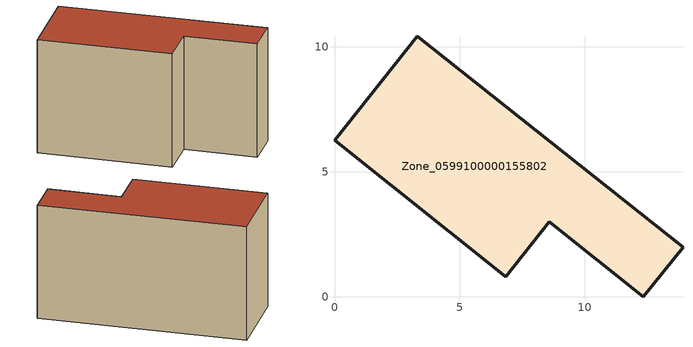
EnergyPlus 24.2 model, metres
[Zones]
Zone_0599100000155802
 floor ground (C_G): 0,6.26 3.31,10.41 13.94,1.98 12.35,0 8.6,2.99 6.84,0.8 z0.44
 wall outside (C_F): 3.31,10.41 0,6.26 6.84,0.8 8.6,2.99 12.35,0 13.94,1.98 3.31,10.41 z0.44:8.23
 roof outside (C_R): 13.94,1.98 3.31,10.41 0,6.26 6.84,0.8 8.6,2.99 12.35,0 z8.23
[BUILDING]
Pand.0599100000155802: North Axis=0; Terrain=City; Loads Convergence Tolerance Value=0.04; Temperature Convergence Tolerance Value=0.4; Solar Distribution=FullExterior; Maximum Number of Warmup Days=25; Minimum Number of Warmup Days=1
[Site:Location]
Rotterdam.The.Hague.AP_ZH_NLD Design_Conditions: Latitude=51.96; Longitude=4.45; Time Zone=1; Elevation=-4.5
[SITE:GROUNDTEMPERATURE:BUILDINGSURFACE]
18, 18, 18, 18, 18, 18, 18, 18, 18, 18, 18, 18
[MATERIAL] Thermal Absorptance=0.9; Solar Absorptance=0.7; Visible Absorptance=0.7
Name | Roughness | Thickness | Conductivity | Density | Specific Heat
G.TC.1975-1991 | MediumSmooth | 0.15 | 0.288461 | 540 | 1210
F.TC.1975-1991 | Rough | 0.3 | 0.230769 | 1920 | 840
R.TC.1975-1991 | MediumRough | 0.2 | 0.153846 | 1500 | 1000
[CONSTRUCTION]
C_G: G.TC.1975-1991
C_F: F.TC.1975-1991
C_R: R.TC.1975-1991
[ZONE]
Zone_0599100000155802: Type=1; Multiplier=1; Ceiling Height=Autocalculate; Volume=Autocalculate; Floor Area=autocalculate; Part of Total Floor Area=Yes
[ZONEINFILTRATION:DESIGNFLOWRATE]
Infil_Zone_0599100000155802: Zone or ZoneList or Space or SpaceList=Zone_0599100000155802; Schedule=AlwaysOn; Design Flow Rate Calculation Method=Flow/Area; Flow Rate per Floor Area=0.003; Constant Term Coefficient=1; Temperature Term Coefficient=0; Velocity Term Coefficient=0; Velocity Squared Term Coefficient=0
[HVACTEMPLATE:ZONE:IDEALLOADSAIRSYSTEM]
Zone_0599100000155802: Maximum Heating Supply Air Temperature=50; Minimum Cooling Supply Air Temperature=13; Maximum Heating Supply Air Humidity Ratio=0.0156; Minimum Cooling Supply Air Humidity Ratio=0.0077; Heating Limit=NoLimit; Cooling Limit=NoLimit; Dehumidification Control Type=ConstantSensibleHeatRatio; Cooling Sensible Heat Ratio=0.7; Dehumidification Setpoint=60; Humidification Control Type=None; Humidification Setpoint=30; Outdoor Air Method=None; Outdoor Air Flow Rate per Person=0.00944; Outdoor Air Flow Rate per Zone Floor Area=0; Outdoor Air Flow Rate per Zone=0; Demand Controlled Ventilation Type=None; Outdoor Air Economizer Type=NoEconomizer; Heat Recovery Type=None; Sensible Heat Recovery Effectiveness=0.7; Latent Heat Recovery Effectiveness=0.65
[ZONECONTROL:THERMOSTAT]
ThermostatControl_Zone_0599100000155802: Zone or ZoneList=Zone_0599100000155802; Control Type Schedule=DualSetpointControlType; Control 1=Thermostat_Zone_0599100000155802; Temperature Difference Between Cutout And Setpoint=0
[THERMOSTATSETPOINT:DUALSETPOINT]
Thermostat_Zone_0599100000155802: Heating Setpoint Temperature Schedule=HeatingSetpoint_Zone_0599100000155802; Cooling Setpoint Temperature Schedule=CoolingSetpoint_Zone_0599100000155802
[SCHEDULE:COMPACT]
HeatingSetpoint_Zone_0599100000155802: Through: 12/31, For: AllDays, Until: 24:00, 21
CoolingSetpoint_Zone_0599100000155802: Through: 12/31, For: AllDays, Until: 24:00, 24
DualSetpointControlType: Through: 12/31, For: AllDays, Until: 24:00, 4
AlwaysOn: Through: 12/31, For: AllDays, Until: 24:00, 1
